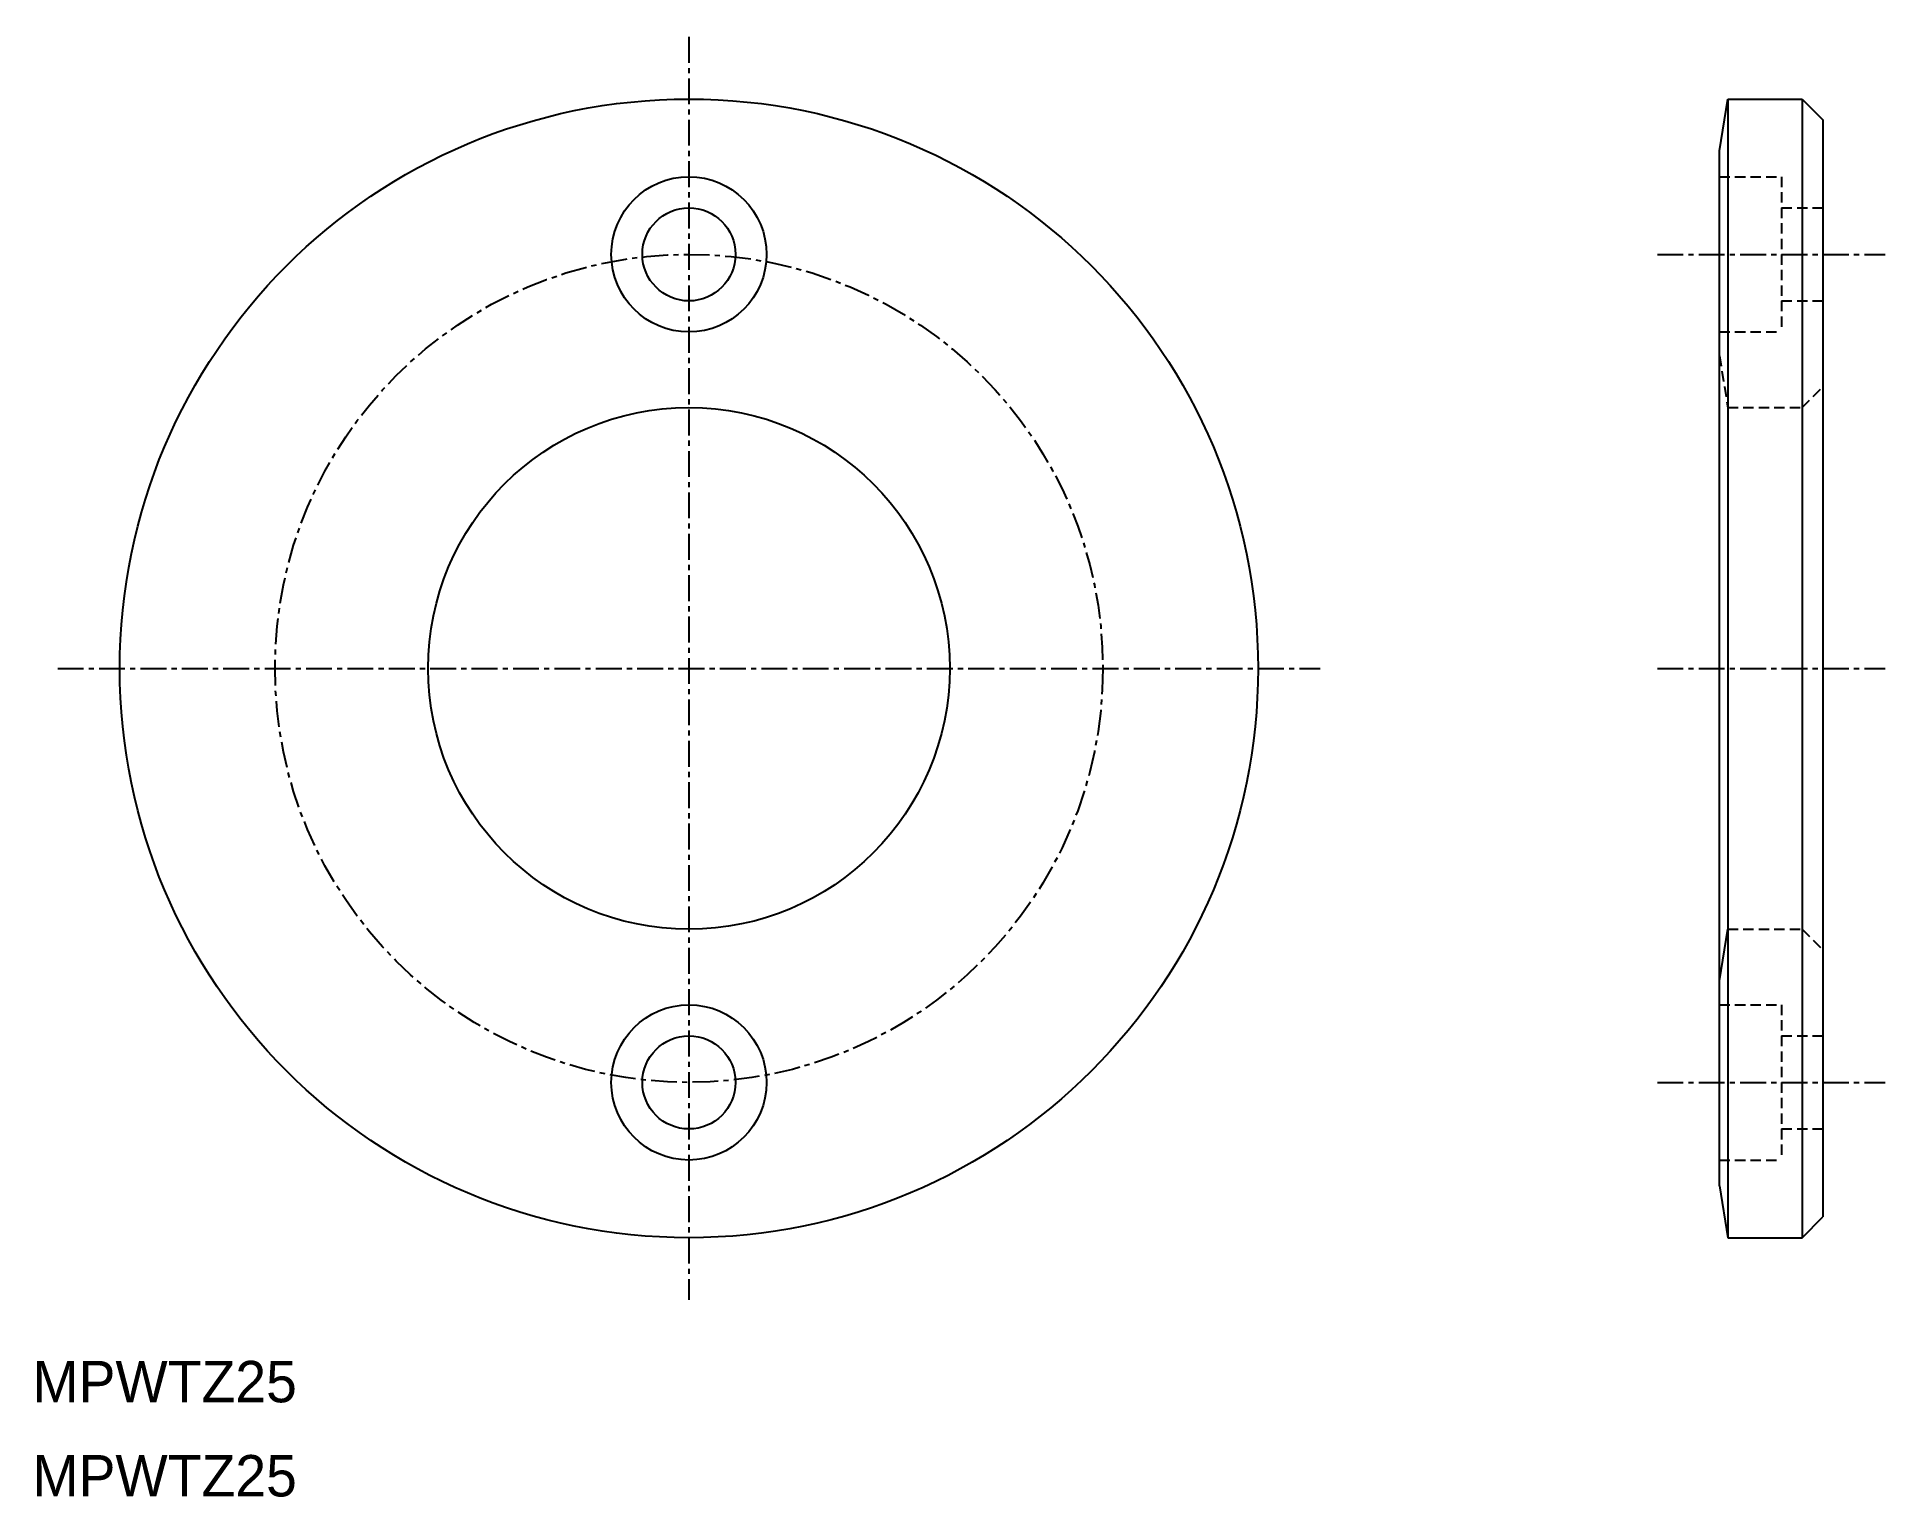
# Model space of a CAD drawing. Extents: x 118.5 to 207.8, y 75.8 to 146.3.
import ezdxf

# ---------------------------------------------------------------- set-up
doc = ezdxf.new("R2010")
doc.units = 0
doc.linetypes.add('CENTER', pattern=[2, 1.25, -0.25, 0.25, -0.25])
doc.linetypes.add('DASHED', pattern=[0.75, 0.5, -0.25])
doc.layers.get('0').update_dxf_attribs({"linetype": 'CONTINUOUS'})
doc.layers.add('CENTER', color=1, linetype='CENTER')

msp = doc.modelspace()

# ---------------------------------------------------------------- linework, layer by layer
at = {"color": 7, "linetype": 'CONTINUOUS'}
for p, q in [((199.791, 140.838), (200.191, 143.338)), ((200.191, 143.338), (200.191, 88.338)), ((200.191, 143.338), (203.791, 143.338)), ((203.791, 143.338), (203.791, 88.338)), ((203.791, 143.338), (204.791, 142.338)), ((204.791, 142.338), (204.791, 89.338)), ((199.791, 90.838), (199.791, 140.838)), ((199.791, 100.738), (200.191, 103.238)), ((199.791, 90.838), (200.191, 88.338)), ((199.791, 90.838), (200.191, 88.338)), ((203.791, 88.338), (204.791, 89.338)), ((200.191, 88.338), (203.791, 88.338))]:
    msp.add_line(p, q, dxfattribs=at)
at = {"color": 3, "linetype": 'DASHED'}
for p, q in [((199.791, 139.588), (202.791, 139.588)), ((202.791, 139.588), (202.791, 132.088)), ((202.791, 138.088), (204.791, 138.088)), ((202.791, 133.588), (204.791, 133.588)), ((199.791, 132.088), (202.791, 132.088)), ((199.791, 130.938), (200.191, 128.438)), ((203.791, 128.438), (204.791, 129.438)), ((200.191, 128.438), (200.191, 103.238)), ((200.191, 128.438), (203.791, 128.438)), ((203.791, 128.438), (203.791, 103.238)), ((200.191, 103.238), (203.791, 103.238)), ((203.791, 103.238), (204.791, 102.238)), ((199.791, 99.588), (202.791, 99.588)), ((202.791, 99.588), (202.791, 92.088)), ((202.791, 98.088), (204.791, 98.088)), ((202.791, 93.588), (204.791, 93.588)), ((199.791, 92.088), (202.791, 92.088))]:
    msp.add_line(p, q, dxfattribs=at)
at = {"color": 7, "linetype": 'CONTINUOUS'}
for centre, radius in [((149.997, 115.838), 27.5), ((149.997, 135.838), 3.75), ((149.997, 135.838), 2.25), ((149.997, 115.838), 12.6), ((149.997, 95.838), 3.75), ((149.997, 95.838), 2.25)]:
    msp.add_circle(centre, radius, dxfattribs=at)
at = {"layer": 'CENTER', "color": 1, "linetype": 'CENTER'}
for p, q in [((149.997, 146.338), (149.997, 85.338)), ((196.791, 135.838), (207.791, 135.838)), ((119.497, 115.838), (180.497, 115.838)), ((196.791, 115.838), (207.791, 115.838)), ((196.791, 95.838), (207.791, 95.838))]:
    msp.add_line(p, q, dxfattribs=at)
msp.add_circle((149.997, 115.838), 20, dxfattribs=at)

# ---------------------------------------------------------------- texts
at = {"color": 7, "linetype": 'CONTINUOUS'}
for p in [(118.275, 80.385), (118.275, 75.838)]:
    msp.add_text('MPWTZ25', height=2, dxfattribs=at).set_placement(p)

doc.saveas('drawing.dxf')
